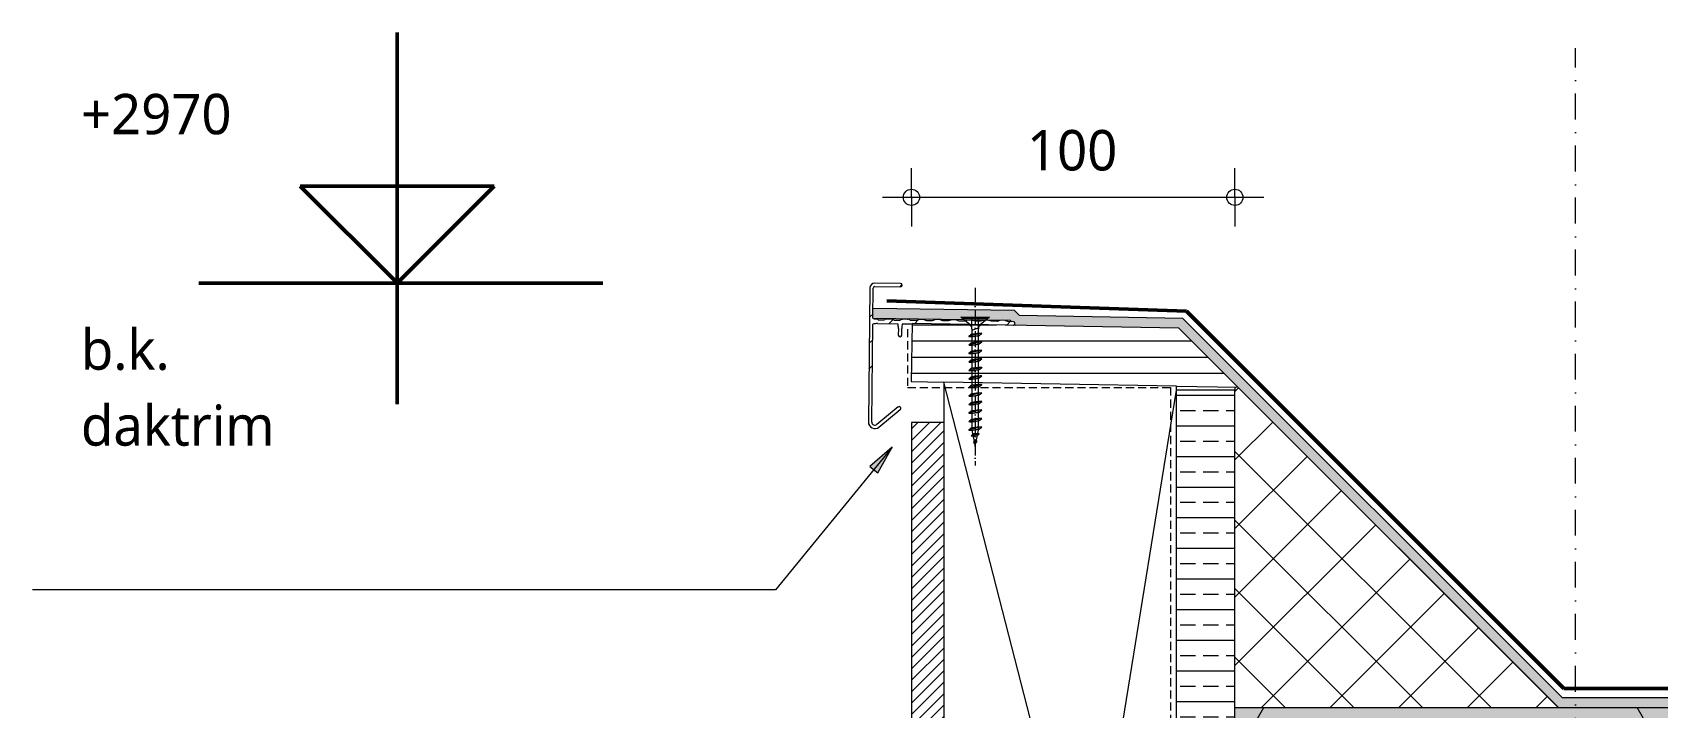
# Model space of a CAD drawing. Header units: millimetres. Extents: x 1813 to 34621, y -2347 to 13791.
# Drawn here: x 8621 to 9124, y 4547 to 4755 of the extents above; entities that cross this region are included whole.
import ezdxf

# ---------------------------------------------------------------- set-up
doc = ezdxf.new("R2010")
doc.units = ezdxf.units.MM
for name, pattern in [('MV_hartlijn_staal', [6.6, 5, -0.8, 0, -0.8]), ('MV_hidden', [3.75, 2.5, -1.25]), ('MV_stramien', [16, 8, -4, 0, -4])]:
    doc.linetypes.add(name, pattern=pattern)
for name, color, linetype, lineweight in [('A-ANNO-DIMS', 211, 'Continuous', 13), ('A-ANNO-DIMS-5', 211, 'Continuous', 13), ('A-DETL', 90, 'Continuous', 13), ('A-DETL-GENF', 92, 'Continuous', 18), ('G-ANNO-TEXT', 231, 'Continuous', 13)]:
    doc.layers.add(name, color=color, linetype=linetype, lineweight=lineweight)
doc.styles.add('Segoe UI_3', font='segoeui.ttf', dxfattribs={"height": 12.5})
doc.dimstyles.new('2_5_mm_1', dxfattribs={"dimscale": 304.8, "dimtxt": 13.092049, "dimasz": 0.016404, "dimexe": 0.029528, "dimexo": 0.0625, "dimgap": 0.014764, "dimtad": 1, "dimdec": 0, "dimzin": 0, "dimdsep": 46, "dimtxsty": 'Segoe UI_3', "dimblk1": 'DOTBLANK', "dimblk2": 'DOTBLANK', "dimsah": 1, "dimcen": 0.09, "dimdle": 0.029528, "dimazin": 0, "dimtfac": 1, "dimtdec": 4, "dimtix": 1, "dimtmove": 0, "dimatfit": 3, "dimfxl": 0.029528, "dimfxlon": 1, "dimtvp": 1, "dimtfill": 1, "dimtolj": 1, "dimtzin": 0, "dimarcsym": 2})

# ---------------------------------------------------------------- blocks, each defined once
blk = doc.blocks.new('42 isolatie - Type 1-3788130-Details Verbouwingen')
at = {"layer": 'A-DETL-GENF'}
blk.add_hatch(color=256, dxfattribs=at).paths.add_polyline_path([(0.28, 0.8), (121.61, 0.8), (121.61, 1.8), (124.11, 1.8), (126.05, 1.54), (127.86, 0.8), (620.28, 0.8), (620.28, 140.8), (0.28, 140.8), (0.28, 1.8)])
at = {"layer": 'A-DETL-GENF', "lineweight": 13}
h = blk.add_hatch(dxfattribs=at)
h.set_pattern_fill('FP_5', color=256, style=0, pattern_type=2)
h.set_pattern_definition([(60, (-857.8, 704), (-121.936, 70.4), []), (120, (-857.8, 704), (-121.936, -70.4), [])])
h.paths.add_polyline_path([(0.28, 0.8), (121.61, 0.8), (121.61, 1.8), (124.11, 1.8), (126.05, 1.54), (127.86, 0.8), (620.28, 0.8), (620.28, 140.8), (0.28, 140.8), (0.28, 1.8)])
blk = doc.blocks.new('28 schroeven 2D - Verzonken schroef 4_0x40mm-3245472-Details Verbouwingen')
at = {"layer": 'A-DETL-GENF', "linetype": 'MV_hartlijn_staal', "lineweight": 13}
blk.add_line((0, 9.1), (0, -45.9), dxfattribs=at)
at = {"layer": 'A-DETL-GENF', "lineweight": 5}
for p, q in [((-4.4, 0), (4.4, 0)), ((-1.54, -2.4), (-4.4, 0)), ((4.4, 0), (1.54, -2.4)), ((-4.04, -0.3), (4.04, -0.3)), ((2, -4.97), (-2, -5.9)), ((-1, -4), (1.03, -3.26)), ((-1, -3.55), (-1, -35)), ((1, -35), (1, -3.55)), ((1.25, -5.61), (2, -4.97)), ((-2, -5.9), (-1.25, -5.26)), ((2, -7.6), (-2, -8.54)), ((-2, -8.54), (-1.25, -7.9)), ((1.25, -8.24), (2, -7.6)), ((2, -10.24), (-2, -11.17)), ((-2, -11.17), (-1.25, -10.53)), ((2, -12.88), (-2, -13.81)), ((-2, -13.81), (-1.25, -13.17)), ((1.25, -10.88), (2, -10.24)), ((1.25, -13.52), (2, -12.88)), ((2, -15.51), (-2, -16.44)), ((-2, -16.44), (-1.25, -15.8)), ((2, -18.15), (-2, -19.08)), ((-2, -19.08), (-1.25, -18.44)), ((1.25, -16.15), (2, -15.51)), ((1.25, -18.79), (2, -18.15)), ((2, -20.78), (-2, -21.71)), ((-2, -21.71), (-1.25, -21.07)), ((2, -23.42), (-2, -24.35)), ((-2, -24.35), (-1.25, -23.71)), ((1.25, -21.42), (2, -20.78)), ((1.25, -24.06), (2, -23.42)), ((2, -26.06), (-2, -26.99)), ((-2, -26.99), (-1.25, -26.35)), ((2, -28.69), (-2, -29.62)), ((-2, -29.62), (-1.25, -28.98)), ((1.25, -26.7), (2, -26.06)), ((1.25, -29.33), (2, -28.69)), ((2, -31.33), (-2, -32.26)), ((-2, -32.26), (-1.25, -31.62)), ((2, -33.96), (-2, -34.89)), ((-2, -34.89), (-1.25, -34.25)), ((-1, -35), (0, -40)), ((0, -40), (1, -35)), ((1.25, -31.97), (2, -31.33)), ((1.25, -34.6), (2, -33.96)), ((-1.26, -36.66), (-0.51, -36.02)), ((1.26, -36.07), (-1.26, -36.66)), ((-0.52, -38.71), (0.23, -38.07)), ((0.52, -38.47), (-0.52, -38.71)), ((-0.23, -39.11), (0.52, -38.47)), ((0.51, -36.71), (1.26, -36.07))]:
    blk.add_line(p, q, dxfattribs=at)
at = {"layer": 'A-DETL-GENF'}
for p, q in [((-1, -3.55), (-1, 0)), ((1, -3.55), (1, 0))]:
    blk.add_line(p, q, dxfattribs=at)
at = {"layer": 'A-DETL-GENF', "lineweight": 5}
for centre, start, end in [((-2.5, -3.55), 360, 50), ((2.5, -3.55), 130, 180)]:
    blk.add_arc(centre, 1.5, start, end, dxfattribs=at)
for points in [[(-1.25, -5.26), (1.8, -4.75), (2, -4.97)], [(-2, -5.9), (-1.5, -6.14), (1.25, -5.61)], [(-2, -8.54), (-1.5, -8.78), (1.25, -8.24)], [(-1.25, -7.9), (1.8, -7.39), (2, -7.6)], [(-2, -11.17), (-1.5, -11.41), (1.25, -10.88)], [(-2, -13.81), (-1.5, -14.05), (1.25, -13.52)], [(-1.25, -10.53), (1.8, -10.02), (2, -10.24)], [(-1.25, -13.17), (1.8, -12.66), (2, -12.88)], [(-2, -16.44), (-1.5, -16.68), (1.25, -16.15)], [(-2, -19.08), (-1.5, -19.32), (1.25, -18.79)], [(-1.25, -15.8), (1.8, -15.29), (2, -15.51)], [(-1.25, -18.44), (1.8, -17.93), (2, -18.15)], [(-2, -21.71), (-1.5, -21.96), (1.25, -21.42)], [(-2, -24.35), (-1.5, -24.59), (1.25, -24.06)], [(-1.25, -21.07), (1.8, -20.57), (2, -20.78)], [(-1.25, -23.71), (1.8, -23.2), (2, -23.42)], [(-2, -26.99), (-1.5, -27.23), (1.25, -26.7)], [(-2, -29.62), (-1.5, -29.86), (1.25, -29.33)], [(-1.25, -26.35), (1.8, -25.84), (2, -26.06)], [(-1.25, -28.98), (1.8, -28.47), (2, -28.69)], [(-2, -32.26), (-1.5, -32.5), (1.25, -31.97)], [(-2, -34.89), (-1.5, -35.13), (1.25, -34.6)], [(-1.25, -31.62), (1.8, -31.11), (2, -31.33)], [(-1.25, -34.25), (1.8, -33.74), (2, -33.96)], [(-1.26, -36.66), (-1, -36.82), (0.51, -36.71)], [(-0.52, -38.71), (-0.51, -38.79), (-0.23, -39.11)], [(-0.51, -36.02), (1.16, -35.94), (1.26, -36.07)], [(0.23, -38.07), (0.53, -38.42), (0.52, -38.47)]]:
    blk.add_open_spline(points, degree=2, dxfattribs=at)
blk = doc.blocks.new('DIMBLOCK100-Details Verbouwingen')
at = {"layer": 'A-ANNO-DIMS-5'}
for p, q in [((8893.1, 4704.47), (8893.1, 4713.47)), ((8993.1, 4704.47), (8993.1, 4713.47)), ((8884.1, 4704.47), (9002.1, 4704.47)), ((8893.1, 4704.47), (8893.1, 4695.47)), ((8993.1, 4704.47), (8993.1, 4695.47))]:
    blk.add_line(p, q, dxfattribs=at)
for centre in [(8893.1, 4704.47), (8993.1, 4704.47)]:
    blk.add_circle(centre, 2.5, dxfattribs=at)
at = {"layer": 'A-ANNO-DIMS-5', "color": 0, "insert": (8928.82, 4725.28), "char_height": 12.5, "width": 34.2774, "attachment_point": 1, "line_spacing_factor": 1.142579, "style": 'Segoe UI_3', "bg_fill": 3, "box_fill_scale": 1.25, "bg_fill_color": 9, "bg_fill_true_color": 13158600, "bg_fill_transparency": 0}
blk.add_mtext('100', dxfattribs=at)
blk = doc.blocks.new('_DotBlank')
at = {"color": 0, "linetype": 'ByBlock', "lineweight": -2}
blk.add_line((-0.5, 0), (-1, 0), dxfattribs=at)
blk.add_circle((0, 0), 0.5, dxfattribs=at)

msp = doc.modelspace()

# ---------------------------------------------------------------- hatches: boundary and pattern name
at = {"layer": 'A-DETL-GENF', "lineweight": 13}
h = msp.add_hatch(dxfattribs=at)
h.set_pattern_fill('FP_126', color=254, style=0, pattern_type=2)
h.set_pattern_definition([(45, (0, 0), (-22.45064, 22.45064), []), (45, (7.938, 0), (0, 44.90128), []), (45, (-7.938, 0), (0, 44.90128), [])])
h.paths.add_polyline_path([(8881.65, 4632.91), (8882.15, 4632.94), (8882.63, 4633.09), (8883.06, 4633.36), (8889.74, 4638.87), (8889.83, 4639.12), (8889.79, 4639.39), (8889.72, 4639.5), (8889.36, 4639.69), (8889.09, 4639.65), (8888.98, 4639.58), (8882.19, 4634.05), (8881.96, 4633.97), (8881.72, 4633.96), (8881.49, 4634.01), (8881.27, 4634.11), (8881.09, 4634.26), (8880.95, 4634.46), (8880.87, 4634.68), (8880.84, 4634.92), (8881.18, 4665.22), (8881.86, 4665.36), (8882.56, 4665.4), (8888.88, 4665.33), (8889.02, 4664.62), (8889.06, 4663.89), (8889.04, 4661.85), (8889.19, 4661.48), (8889.42, 4661.34), (8889.7, 4661.34), (8889.93, 4661.47), (8890.09, 4661.84), (8890.17, 4664.61), (8890.33, 4665.31), (8893.29, 4665.28), (8893.31, 4665.46), (8924.74, 4664.95), (8924.98, 4665.08), (8925.11, 4665.31), (8925.12, 4665.59), (8924.88, 4665.91), (8924.61, 4665.98), (8922.82, 4666), (8922.05, 4666.31), (8921.24, 4666.43), (8920.41, 4666.35), (8919.64, 4666.08), (8917.74, 4666.1), (8916.97, 4666.38), (8916.15, 4666.48), (8915.33, 4666.38), (8914.56, 4666.09), (8912.82, 4666.11), (8912.03, 4666.39), (8911.21, 4666.5), (8910.38, 4666.41), (8909.59, 4666.15), (8907.82, 4666.17), (8907.03, 4666.45), (8906.19, 4666.56), (8905.36, 4666.47), (8904.56, 4666.2), (8902.82, 4666.22), (8902.03, 4666.52), (8901.19, 4666.63), (8900.36, 4666.54), (8899.56, 4666.26), (8897.82, 4666.28), (8897.02, 4666.55), (8896.18, 4666.65), (8895.34, 4666.57), (8894.53, 4666.32), (8892.82, 4666.34), (8892.48, 4666.62), (8892.27, 4666.7), (8890.19, 4666.68), (8889.86, 4666.56), (8889.56, 4666.37), (8887.82, 4666.39), (8887.47, 4666.68), (8887.25, 4666.75), (8885.04, 4666.75), (8884.86, 4666.68), (8884.56, 4666.43), (8882.82, 4666.45), (8882.54, 4666.71), (8882.18, 4666.82), (8881.71, 4666.82), (8881.44, 4666.89), (8881.2, 4667.02), (8881.32, 4676.5), (8881.45, 4676.72), (8881.68, 4676.85), (8881.81, 4676.86), (8889.87, 4676.79), (8890.19, 4677.03), (8890.26, 4677.29), (8890.2, 4677.55), (8890.01, 4677.75), (8889.74, 4677.82), (8881.38, 4677.86), (8881.02, 4677.72), (8880.7, 4677.48), (8880.46, 4677.18), (8880.31, 4676.82), (8880.25, 4676.43), (8879.79, 4634.93), (8879.85, 4634.43), (8880.03, 4633.96), (8880.32, 4633.55), (8880.7, 4633.23), (8881.16, 4633.01)])
at = {"layer": 'A-DETL-GENF'}
msp.add_hatch(color=7, dxfattribs=at).paths.add_polyline_path([(9613.1, 4546.58), (9613.1, 4549.58), (9094.41, 4549.58), (8976.99, 4667), (8926.51, 4667.88), (8924.95, 4669.46), (8881.23, 4670.05), (8881.2, 4667.11), (8923.67, 4666.48), (8924.17, 4665.98), (8924.75, 4665.96), (8924.98, 4665.82), (8925.13, 4665.45), (8925.06, 4665.19), (8925.01, 4665.13), (8925.23, 4664.9), (8975.73, 4664.02), (9093.17, 4546.58), (9194.53, 4546.58)])
at = {"layer": 'A-DETL-GENF', "lineweight": 13}
h = msp.add_hatch(dxfattribs=at)
h.set_pattern_fill('FP_127', color=254, style=0, pattern_type=2)
h.set_pattern_definition([(0, (0, 0), (0, 5), [])])
h.paths.add_polyline_path([(8994.05, 4645.7), (8975.73, 4664.02), (8893.3, 4665.46), (8892.98, 4647.46), (8975.1, 4646.03)])
h = msp.add_hatch(dxfattribs=at)
h.set_pattern_fill('FP_11', color=250, style=0, pattern_type=2)
h.set_pattern_definition([(0, (0, 0), (0, 9.476), []), (0, (0, 4.738), (0, 9.476), [4.738, -2.369])])
h.paths.add_polyline_path([(8993.1, 4406.58), (8993.1, 4644.77), (8975.1, 4644.77), (8975.1, 4406.58)])
h = msp.add_hatch(dxfattribs=at)
h.set_pattern_fill('FP_1', color=251, style=0, pattern_type=2)
h.set_pattern_definition([(45, (0, 0), (-10.606602, 10.606602), []), (135, (0, 0), (-10.606602, -10.606602), [])])
h.paths.add_polyline_path([(9093.1, 4546.58), (8993.98, 4645.7), (8993.1, 4645.7), (8993.1, 4546.58)])
h = msp.add_hatch(dxfattribs=at)
h.set_pattern_fill('FP_23', color=254, style=0, pattern_type=2)
h.set_pattern_definition([(45, (0, 0), (-1.76776695, 1.76776695), [])])
h.paths.add_polyline_path([(8903.1, 4184.78), (8903.1, 4634.78), (8893.1, 4634.78), (8893.1, 4184.78)])
at = {"layer": 'G-ANNO-TEXT'}
msp.add_hatch(color=7, dxfattribs=at).paths.add_polyline_path([(8887.17, 4627.15), (8880.25, 4621.18), (8882.71, 4619.18)])

# ---------------------------------------------------------------- linework, layer by layer
at = {"layer": 'A-DETL', "lineweight": 50}
for p, q in [((8734.08, 4640.48), (8734.08, 4755.48)), ((8764.08, 4707.91), (8704.15, 4707.91)), ((8704.15, 4707.91), (8734.15, 4677.91)), ((8734.08, 4677.91), (8764.08, 4707.91)), ((8672.73, 4677.91), (8797.73, 4677.91)), ((8885.49, 4672.42), (8978.12, 4669.19)), ((8978.12, 4669.19), (9094.8, 4552.51)), ((9094.8, 4552.51), (9613.1, 4552.51))]:
    msp.add_line(p, q, dxfattribs=at)
at = {"layer": 'A-DETL', "linetype": 'MV_stramien', "lineweight": 18}
msp.add_line((9098.44, 4406.58), (9098.44, 4750.65), dxfattribs=at)
at = {"layer": 'A-DETL', "lineweight": 18}
for p, q in [((8751.77, 4677.91), (8721.77, 4677.91)), ((8889.74, 4677.82), (8881.77, 4677.91)), ((8880.25, 4676.43), (8879.79, 4634.93)), ((8881.2, 4667.02), (8881.3, 4676.37)), ((8881.81, 4676.86), (8889.73, 4676.77)), ((8924.95, 4669.46), (8881.23, 4670.11)), ((8926.51, 4667.88), (8924.95, 4669.46)), ((8976.99, 4667), (8926.51, 4667.88)), ((8880.84, 4634.92), (8881.18, 4665.22)), ((8881.19, 4667.11), (8923.67, 4666.48)), ((8882.56, 4665.4), (8888.88, 4665.33)), ((8884.56, 4666.43), (8882.82, 4666.45)), ((8886.8, 4666.75), (8885.42, 4666.77)), ((8889.56, 4666.37), (8887.82, 4666.39)), ((8889.06, 4663.89), (8889.04, 4661.85)), ((8890.09, 4661.84), (8890.11, 4663.88)), ((8890.33, 4665.31), (8893.29, 4665.28)), ((8891.82, 4666.7), (8890.88, 4666.71)), ((8894.53, 4666.32), (8892.82, 4666.34)), ((8893.3, 4665.46), (8892.98, 4647.46)), ((8975.73, 4664.02), (8893.3, 4665.46)), ((8899.56, 4666.26), (8897.82, 4666.28)), ((8904.56, 4666.2), (8902.82, 4666.22)), ((8909.59, 4666.15), (8907.82, 4666.17)), ((8914.56, 4666.09), (8912.82, 4666.11)), ((8919.64, 4666.08), (8917.74, 4666.1)), ((8922.05, 4664.96), (8924.6, 4664.93)), ((8924.61, 4665.98), (8922.82, 4666)), ((8923.67, 4666.48), (8924.17, 4665.98)), ((8925.01, 4665.13), (8925.23, 4664.9)), ((8994.05, 4645.7), (8975.73, 4664.02)), ((9094.41, 4549.58), (8976.99, 4667)), ((8892.98, 4647.46), (8903.1, 4647.29)), ((8903.1, 4647.29), (8903.1, 4199.78)), ((8975.1, 4646.03), (8903.1, 4647.29)), ((9018.1, 4199.78), (8903.1, 4647.29)), ((8903.1, 4199.78), (8975.1, 4644.77)), ((8975.1, 4646.03), (8994.05, 4645.7)), ((8975.1, 4404.78), (8975.1, 4646.03)), ((8993.1, 4644.77), (8975.1, 4644.77)), ((8993.1, 4645.72), (8993.1, 4644.77)), ((8993.1, 4406.58), (8993.1, 4644.77)), ((9093.1, 4546.58), (8993.98, 4645.7)), ((8994.05, 4645.7), (9093.17, 4546.58)), ((8888.98, 4639.58), (8882.39, 4634.17)), ((8883.06, 4633.36), (8889.64, 4638.77)), ((8903.1, 4634.78), (8893.1, 4634.78)), ((8893.1, 4634.78), (8893.1, 4184.78)), ((9613.1, 4549.58), (9094.41, 4549.58)), ((8993.1, 4546.58), (9093.1, 4546.58)), ((9093.17, 4546.58), (9613.1, 4546.58))]:
    msp.add_line(p, q, dxfattribs=at)
at = {"layer": 'A-DETL', "linetype": 'MV_hidden'}
for p, q in [((8891.92, 4663.65), (8891.92, 4645.62)), ((8891.92, 4645.62), (8973.24, 4645.62)), ((8973.24, 4645.62), (8973.24, 4405.62))]:
    msp.add_line(p, q, dxfattribs=at)
at = {"layer": 'A-DETL', "lineweight": 18}
for centre, radius, start, end in [((8881.75, 4676.41), 1.5, 89.3569, 179.3569), ((8889.74, 4677.3), 0.525, 269.3569, 89.3569), ((8881.8, 4676.36), 0.5, 89.3569, 179.3569), ((8882.5, 4660.55), 4.85, 89.3569, 105.8717), ((8881.89, 4668.03), 1.22, 235.7086, 274.6242), ((8882.12, 4665.96), 0.855, 34.6033, 98.7883), ((8885.28, 4665.88), 0.902, 80.7573, 142.4272), ((8887.02, 4665.76), 1.02, 38.4874, 102.4299), ((8883.81, 4663.95), 5.25, 359.3569, 15.2237), ((8890.61, 4665), 1.73, 81.1372, 127.3778), ((8895.36, 4663.82), 5.25, 163.49, 179.3569), ((8892.04, 4665.75), 0.976, 37.1266, 103.1564), ((8896.13, 4662.61), 4.04, 65.3282, 113.3856), ((8901.15, 4663.02), 3.61, 62.5618, 116.1519), ((8906.15, 4662.78), 3.78, 63.8232, 114.8905), ((8911.17, 4662.75), 3.74, 63.7929, 114.9209), ((8916.16, 4663.01), 3.47, 62.7789, 117.3643), ((8921.16, 4663.03), 3.4, 60.755, 116.53), ((8924.61, 4665.45), 0.525, 269.3569, 89.3569), ((8889.57, 4661.85), 0.525, 179.3569, 359.3569), ((8889.31, 4639.17), 0.525, 309.3569, 129.3569), ((8881.79, 4634.91), 2, 179.3569, 309.3569), ((8881.79, 4634.91), 0.95, 179.3569, 309.3569)]:
    msp.add_arc(centre, radius, start, end, dxfattribs=at)
at = {"layer": 'G-ANNO-TEXT', "color": 250}
for p, q in [((8887.17, 4627.15), (8851.05, 4582.96)), ((8887.17, 4627.15), (8880.25, 4621.18)), ((8882.71, 4619.18), (8887.17, 4627.15)), ((8880.25, 4621.18), (8882.71, 4619.18)), ((8621.7, 4582.96), (8621.35, 4582.96)), ((8851.05, 4582.96), (8621.7, 4582.96))]:
    msp.add_line(p, q, dxfattribs=at)

# ---------------------------------------------------------------- block references
at = {"layer": 'A-DETL-GENF'}
for name, p in [('28 schroeven 2D - Verzonken schroef 4_0x40mm-3245472-Details Verbouwingen', (8912.82, 4667.36)), ('42 isolatie - Type 1-3788130-Details Verbouwingen', (8992.82, 4405.78))]:
    msp.add_blockref(name, p, dxfattribs=at)

# ---------------------------------------------------------------- texts
at = {"layer": 'G-ANNO-TEXT', "color": 7, "char_height": 12.5, "attachment_point": 1, "style": 'Segoe UI_3'}
for s, insert, width in [('+2970', (8636.32, 4736.48), 60.9282), ('b.k. ', (8636.32, 4663.6), 37.6793), ('daktrim', (8636.32, 4640.11), 71.751)]:
    msp.add_mtext(s, dxfattribs=dict(at, insert=insert, width=width))

# ---------------------------------------------------------------- dimensions: what is measured, and where the dimension line sits
at = {"layer": 'A-ANNO-DIMS'}
dim = msp.add_linear_dim(base=(8993.1, 4704.47), p1=(8893.1, 4695.47), p2=(8993.1, 4695.47), dimstyle='2_5_mm_1', override={"dimpost": '<>', "dimfxl": 100}, dxfattribs=at)
dim.commit()
dim.dimension.update_dxf_attribs({"geometry": 'DIMBLOCK100-Details Verbouwingen', "text_midpoint": (8943.1, 4715.47)})

doc.saveas('drawing.dxf')
